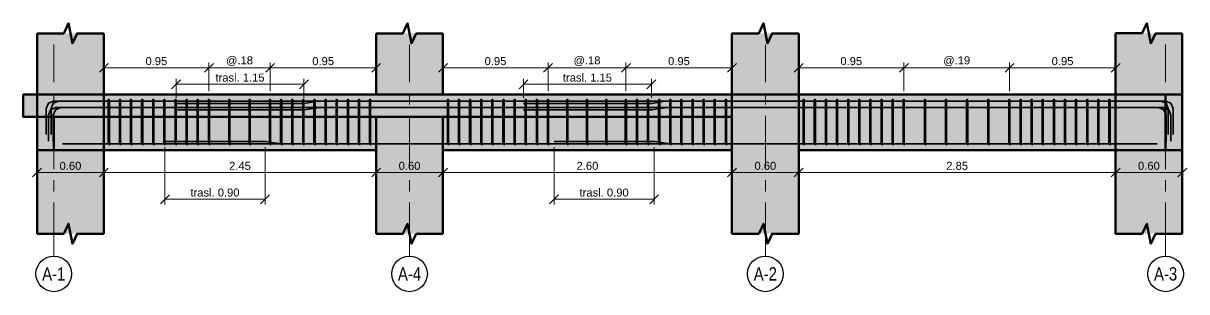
# Model space of a CAD drawing. Header units: metres. Extents: x 99 to 431, y 0 to 4.
# Drawn here: x 139.73 to 150.19, y 1.43 to 3.84 of the extents above; entities that cross this region are included whole.
import ezdxf
from ezdxf.enums import TextEntityAlignment as Align

# ---------------------------------------------------------------- set-up
doc = ezdxf.new("R2010")
doc.units = ezdxf.units.M
doc.linetypes.add('EJE40', pattern=[0.7, 0.48, -0.08, 0.06, -0.08])
for name, color, linetype, lineweight in [('E-ACERO', 1, 'Continuous', 35), ('E-CORTE', 7, 'Continuous', 50), ('E-CORTE-ACH', 254, 'Continuous', 0), ('E-COTA', 7, 'Continuous', 13), ('E-EJES', 1, 'Continuous', 18), ('E-EJES-ID', 7, 'Continuous', 25)]:
    doc.layers.add(name, color=color, linetype=linetype, lineweight=lineweight)
doc.styles.add('ARIAL', font='arial.ttf')
doc.dimstyles.new('COTA40', dxfattribs={"dimtxt": 0.072, "dimasz": 0.048, "dimexe": 0.048, "dimexo": 0.032, "dimgap": 0.024, "dimtad": 1, "dimzin": 0, "dimdsep": 46, "dimtxsty": 'ARIAL', "dimtsz": 0.04, "dimcen": 2.5, "dimclrd": 7, "dimclre": 7, "dimclrt": 7, "dimazin": 3, "dimtfac": 1, "dimtmove": 2, "dimatfit": 3, "dimlwd": 13, "dimlwe": 13})

msp = doc.modelspace()

# ---------------------------------------------------------------- hatches: boundary and pattern name
at = {"layer": 'E-CORTE-ACH'}
for points in [[(140.45, 3.2), (140.3, 3.2), (140, 3.2), (139.85, 3.2), (139.85, 3.75), (140.45, 3.75)], [(143.5, 3.2), (143.2, 3.2), (142.9, 3.2), (142.9, 3.75), (143.5, 3.75)], [(146.7, 3.2), (146.4, 3.2), (146.1, 3.2), (146.1, 3.75), (146.7, 3.75)], [(149.55, 3.75), (150.15, 3.75), (150.15, 3.2), (150, 3.2), (149.7, 3.2), (149.55, 3.2)], [(146.1, 3), (139.7258, 3), (139.7258, 3.0355), (139.7258, 3.2), (146.1, 3.2)], [(139.85, 3.2), (140, 3.2), (140.3, 3.2), (140.45, 3.2), (140.45, 1.95), (139.85, 1.95)], [(146.7, 3.2), (146.7, 3.2), (146.7, 3), (146.7, 2.7), (146.7, 1.95), (146.1, 1.95), (146.1, 2.7), (146.1, 3), (146.1, 3.2)], [(146.7, 2.7), (146.7, 3), (146.7, 3.2), (150, 3.2), (150, 3.2), (150, 3), (150, 2.7), (148.35, 2.7)], [(149.55, 3.2), (149.7, 3.2), (150, 3.2), (150.15, 3.2), (150.15, 2.4), (150.15, 1.95), (149.55, 1.95)], [(150.15, 3.2), (150.15, 3), (150.15, 2.7), (150, 2.7), (150, 3), (150, 3.2)], [(139.85, 2.9029), (139.85, 3), (139.9938, 3), (140, 3), (140, 2.85), (140, 2.7), (139.9938, 2.7), (139.85, 2.7)], [(140, 2.7), (140, 2.85), (140, 3), (141.45, 3), (142.9, 3), (142.9, 2.85), (142.9, 2.7), (141.45, 2.7)], [(143.2, 3), (143.5, 3), (143.5, 2.85), (143.5, 2.7), (143.5, 1.95), (142.9, 1.95), (142.9, 2.7), (142.9, 2.85), (142.9, 3)], [(143.5, 2.7), (143.5, 2.85), (143.5, 3), (144.8, 3), (146.1, 3), (146.1, 2.85), (146.1, 2.7), (144.8, 2.7)]]:
    msp.add_hatch(color=256, dxfattribs=at).paths.add_polyline_path(points)

# ---------------------------------------------------------------- linework, layer by layer
at = {"layer": 'E-ACERO'}
for points in [[(139.9321, 2.8409), (139.9321, 3.0743), (139.9516, 3.1214), (139.9988, 3.1409), (142.25, 3.1409)], [(139.9761, 2.8409), (139.9761, 3.0743), (139.9956, 3.1214), (140.0428, 3.1409), (142.25, 3.1409)], [(139.9761, 2.8409), (139.9761, 3.0743), (139.9956, 3.1214), (140.0428, 3.1409), (145.375, 3.1409)], [(140.5, 2.8393), (140.5, 3.1314), (140.4997, 3.1483), (140.4989, 3.1552), (140.4916, 3.1552), (140.4908, 3.1483), (140.4905, 3.1314), (140.4905, 2.8104)], [(140.6, 2.8393), (140.6, 3.1314), (140.5997, 3.1483), (140.5989, 3.1552), (140.5916, 3.1552), (140.5908, 3.1483), (140.5905, 3.1314), (140.5905, 2.8104)], [(140.7, 2.8393), (140.7, 3.1314), (140.6997, 3.1483), (140.6989, 3.1552), (140.6916, 3.1552), (140.6908, 3.1483), (140.6905, 3.1314), (140.6905, 2.8104)], [(140.8, 2.8393), (140.8, 3.1314), (140.7997, 3.1483), (140.7989, 3.1552), (140.7916, 3.1552), (140.7908, 3.1483), (140.7905, 3.1314), (140.7905, 2.8104)], [(140.9, 2.8393), (140.9, 3.1314), (140.8997, 3.1483), (140.8989, 3.1552), (140.8916, 3.1552), (140.8908, 3.1483), (140.8905, 3.1314), (140.8905, 2.8104)], [(141, 2.8393), (141, 3.1314), (140.9997, 3.1483), (140.9989, 3.1552), (140.9916, 3.1552), (140.9908, 3.1483), (140.9905, 3.1314), (140.9905, 2.8104)], [(141.1, 2.8393), (141.1, 3.1314), (141.0997, 3.1483), (141.0989, 3.1552), (141.0916, 3.1552), (141.0908, 3.1483), (141.0905, 3.1314), (141.0905, 2.8104)], [(141.1, 3.1199), (142.2445, 3.1199), (142.25, 3.1201), (142.2554, 3.1208), (142.3709, 3.14), (142.3763, 3.1407), (142.3818, 3.1409), (149.9572, 3.1409), (150.0044, 3.1214), (150.0239, 3.0743), (150.0239, 2.8409)], [(141.1, 3.1199), (142.2445, 3.1199), (142.25, 3.1201), (142.2554, 3.1208), (142.3709, 3.14), (142.3763, 3.1407), (142.3818, 3.1409), (150.0012, 3.1409), (150.0484, 3.1214), (150.0679, 3.0743), (150.0679, 2.8409)], [(141.2, 2.8393), (141.2, 3.1314), (141.1997, 3.1483), (141.1989, 3.1552), (141.1916, 3.1552), (141.1908, 3.1483), (141.1905, 3.1314), (141.1905, 2.8104)], [(141.3, 2.8393), (141.3, 3.1314), (141.2997, 3.1483), (141.2989, 3.1552), (141.2916, 3.1552), (141.2908, 3.1483), (141.2905, 3.1314), (141.2905, 2.8104)], [(141.4, 2.8393), (141.4, 3.1314), (141.3997, 3.1483), (141.3989, 3.1552), (141.3916, 3.1552), (141.3908, 3.1483), (141.3905, 3.1314), (141.3905, 2.8104)], [(141.5833, 2.8393), (141.5833, 3.1314), (141.583, 3.1483), (141.5823, 3.1552), (141.5749, 3.1552), (141.5741, 3.1483), (141.5738, 3.1314), (141.5738, 2.8104)], [(141.7667, 2.8393), (141.7667, 3.1314), (141.7664, 3.1483), (141.7656, 3.1552), (141.7582, 3.1552), (141.7575, 3.1483), (141.7571, 3.1314), (141.7571, 2.8104)], [(141.95, 2.8393), (141.95, 3.1314), (141.9497, 3.1483), (141.9489, 3.1552), (141.9416, 3.1552), (141.9408, 3.1483), (141.9405, 3.1314), (141.9405, 2.8104)], [(142.05, 2.8393), (142.05, 3.1314), (142.0497, 3.1483), (142.0489, 3.1552), (142.0416, 3.1552), (142.0408, 3.1483), (142.0405, 3.1314), (142.0405, 2.8104)], [(142.15, 2.8393), (142.15, 3.1314), (142.1497, 3.1483), (142.1489, 3.1552), (142.1416, 3.1552), (142.1408, 3.1483), (142.1405, 3.1314), (142.1405, 2.8104)], [(142.25, 2.8393), (142.25, 3.1314), (142.2497, 3.1483), (142.2489, 3.1552), (142.2416, 3.1552), (142.2408, 3.1483), (142.2405, 3.1314), (142.2405, 2.8104)], [(142.35, 2.8393), (142.35, 3.1314), (142.3497, 3.1483), (142.3489, 3.1552), (142.3416, 3.1552), (142.3408, 3.1483), (142.3405, 3.1314), (142.3405, 2.8104)], [(142.45, 2.8393), (142.45, 3.1314), (142.4497, 3.1483), (142.4489, 3.1552), (142.4416, 3.1552), (142.4408, 3.1483), (142.4405, 3.1314), (142.4405, 2.8104)], [(142.55, 2.8393), (142.55, 3.1314), (142.5497, 3.1483), (142.5489, 3.1552), (142.5416, 3.1552), (142.5408, 3.1483), (142.5405, 3.1314), (142.5405, 2.8104)], [(142.65, 2.8393), (142.65, 3.1314), (142.6497, 3.1483), (142.6489, 3.1552), (142.6416, 3.1552), (142.6408, 3.1483), (142.6405, 3.1314), (142.6405, 2.8104)], [(142.75, 2.8393), (142.75, 3.1314), (142.7497, 3.1483), (142.7489, 3.1552), (142.7416, 3.1552), (142.7408, 3.1483), (142.7405, 3.1314), (142.7405, 2.8104)], [(142.85, 2.8393), (142.85, 3.1314), (142.8497, 3.1483), (142.8489, 3.1552), (142.8416, 3.1552), (142.8408, 3.1483), (142.8405, 3.1314), (142.8405, 2.8104)], [(143.55, 2.8393), (143.55, 3.1314), (143.5497, 3.1483), (143.5489, 3.1552), (143.5416, 3.1552), (143.5408, 3.1483), (143.5405, 3.1314), (143.5405, 2.8104)], [(143.65, 2.8393), (143.65, 3.1314), (143.6497, 3.1483), (143.6489, 3.1552), (143.6416, 3.1552), (143.6408, 3.1483), (143.6405, 3.1314), (143.6405, 2.8104)], [(143.75, 2.8393), (143.75, 3.1314), (143.7497, 3.1483), (143.7489, 3.1552), (143.7416, 3.1552), (143.7408, 3.1483), (143.7405, 3.1314), (143.7405, 2.8104)], [(143.85, 2.8393), (143.85, 3.1314), (143.8497, 3.1483), (143.8489, 3.1552), (143.8416, 3.1552), (143.8408, 3.1483), (143.8405, 3.1314), (143.8405, 2.8104)], [(143.95, 2.8393), (143.95, 3.1314), (143.9497, 3.1483), (143.9489, 3.1552), (143.9416, 3.1552), (143.9408, 3.1483), (143.9405, 3.1314), (143.9405, 2.8104)], [(144.05, 2.8393), (144.05, 3.1314), (144.0497, 3.1483), (144.0489, 3.1552), (144.0416, 3.1552), (144.0408, 3.1483), (144.0405, 3.1314), (144.0405, 2.8104)], [(144.15, 2.8393), (144.15, 3.1314), (144.1497, 3.1483), (144.1489, 3.1552), (144.1416, 3.1552), (144.1408, 3.1483), (144.1405, 3.1314), (144.1405, 2.8104)], [(144.225, 3.1199), (145.3695, 3.1199), (145.375, 3.1201), (145.3804, 3.1208), (145.4959, 3.14), (145.5013, 3.1407), (145.5068, 3.1409), (149.9572, 3.1409), (150.0044, 3.1214), (150.0239, 3.0743), (150.0239, 2.8409)], [(144.25, 2.8393), (144.25, 3.1314), (144.2497, 3.1483), (144.2489, 3.1552), (144.2416, 3.1552), (144.2408, 3.1483), (144.2405, 3.1314), (144.2405, 2.8104)], [(144.35, 2.8393), (144.35, 3.1314), (144.3497, 3.1483), (144.3489, 3.1552), (144.3416, 3.1552), (144.3408, 3.1483), (144.3405, 3.1314), (144.3405, 2.8104)], [(144.45, 2.8393), (144.45, 3.1314), (144.4497, 3.1483), (144.4489, 3.1552), (144.4416, 3.1552), (144.4408, 3.1483), (144.4405, 3.1314), (144.4405, 2.8104)], [(144.625, 2.8393), (144.625, 3.1314), (144.6247, 3.1483), (144.6239, 3.1552), (144.6166, 3.1552), (144.6158, 3.1483), (144.6155, 3.1314), (144.6155, 2.8104)], [(144.8, 2.8393), (144.8, 3.1314), (144.7997, 3.1483), (144.7989, 3.1552), (144.7916, 3.1552), (144.7908, 3.1483), (144.7905, 3.1314), (144.7905, 2.8104)], [(144.975, 2.8393), (144.975, 3.1314), (144.9747, 3.1483), (144.9739, 3.1552), (144.9666, 3.1552), (144.9658, 3.1483), (144.9655, 3.1314), (144.9655, 2.8104)], [(145.15, 2.8393), (145.15, 3.1314), (145.1497, 3.1483), (145.1489, 3.1552), (145.1416, 3.1552), (145.1408, 3.1483), (145.1405, 3.1314), (145.1405, 2.8104)], [(145.25, 2.8393), (145.25, 3.1314), (145.2497, 3.1483), (145.2489, 3.1552), (145.2416, 3.1552), (145.2408, 3.1483), (145.2405, 3.1314), (145.2405, 2.8104)], [(145.35, 2.8393), (145.35, 3.1314), (145.3497, 3.1483), (145.3489, 3.1552), (145.3416, 3.1552), (145.3408, 3.1483), (145.3405, 3.1314), (145.3405, 2.8104)], [(145.45, 2.8393), (145.45, 3.1314), (145.4497, 3.1483), (145.4489, 3.1552), (145.4416, 3.1552), (145.4408, 3.1483), (145.4405, 3.1314), (145.4405, 2.8104)], [(145.55, 2.8393), (145.55, 3.1314), (145.5497, 3.1483), (145.5489, 3.1552), (145.5416, 3.1552), (145.5408, 3.1483), (145.5405, 3.1314), (145.5405, 2.8104)], [(145.65, 2.8393), (145.65, 3.1314), (145.6497, 3.1483), (145.6489, 3.1552), (145.6416, 3.1552), (145.6408, 3.1483), (145.6405, 3.1314), (145.6405, 2.8104)], [(145.75, 2.8393), (145.75, 3.1314), (145.7497, 3.1483), (145.7489, 3.1552), (145.7416, 3.1552), (145.7408, 3.1483), (145.7405, 3.1314), (145.7405, 2.8104)], [(145.85, 2.8393), (145.85, 3.1314), (145.8497, 3.1483), (145.8489, 3.1552), (145.8416, 3.1552), (145.8408, 3.1483), (145.8405, 3.1314), (145.8405, 2.8104)], [(145.95, 2.8393), (145.95, 3.1314), (145.9497, 3.1483), (145.9489, 3.1552), (145.9416, 3.1552), (145.9408, 3.1483), (145.9405, 3.1314), (145.9405, 2.8104)], [(146.05, 2.8393), (146.05, 3.1314), (146.0497, 3.1483), (146.0489, 3.1552), (146.0416, 3.1552), (146.0408, 3.1483), (146.0405, 3.1314), (146.0405, 2.8104)], [(146.75, 2.8393), (146.75, 3.1314), (146.7497, 3.1483), (146.7489, 3.1552), (146.7416, 3.1552), (146.7408, 3.1483), (146.7405, 3.1314), (146.7405, 2.8104)], [(146.85, 2.8393), (146.85, 3.1314), (146.8497, 3.1483), (146.8489, 3.1552), (146.8416, 3.1552), (146.8408, 3.1483), (146.8405, 3.1314), (146.8405, 2.8104)], [(146.95, 2.8393), (146.95, 3.1314), (146.9497, 3.1483), (146.9489, 3.1552), (146.9416, 3.1552), (146.9408, 3.1483), (146.9405, 3.1314), (146.9405, 2.8104)], [(147.05, 2.8393), (147.05, 3.1314), (147.0497, 3.1483), (147.0489, 3.1552), (147.0416, 3.1552), (147.0408, 3.1483), (147.0405, 3.1314), (147.0405, 2.8104)], [(147.15, 2.8393), (147.15, 3.1314), (147.1497, 3.1483), (147.1489, 3.1552), (147.1416, 3.1552), (147.1408, 3.1483), (147.1405, 3.1314), (147.1405, 2.8104)], [(147.25, 2.8393), (147.25, 3.1314), (147.2497, 3.1483), (147.2489, 3.1552), (147.2416, 3.1552), (147.2408, 3.1483), (147.2405, 3.1314), (147.2405, 2.8104)], [(147.35, 2.8393), (147.35, 3.1314), (147.3497, 3.1483), (147.3489, 3.1552), (147.3416, 3.1552), (147.3408, 3.1483), (147.3405, 3.1314), (147.3405, 2.8104)], [(147.45, 2.8393), (147.45, 3.1314), (147.4497, 3.1483), (147.4489, 3.1552), (147.4416, 3.1552), (147.4408, 3.1483), (147.4405, 3.1314), (147.4405, 2.8104)], [(147.55, 2.8393), (147.55, 3.1314), (147.5497, 3.1483), (147.5489, 3.1552), (147.5416, 3.1552), (147.5408, 3.1483), (147.5405, 3.1314), (147.5405, 2.8104)], [(147.65, 2.8393), (147.65, 3.1314), (147.6497, 3.1483), (147.6489, 3.1552), (147.6416, 3.1552), (147.6408, 3.1483), (147.6405, 3.1314), (147.6405, 2.8104)], [(147.84, 2.8393), (147.84, 3.1314), (147.8397, 3.1483), (147.8389, 3.1552), (147.8316, 3.1552), (147.8308, 3.1483), (147.8305, 3.1314), (147.8305, 2.8104)], [(148.03, 2.8393), (148.03, 3.1314), (148.0297, 3.1483), (148.0289, 3.1552), (148.0216, 3.1552), (148.0208, 3.1483), (148.0205, 3.1314), (148.0205, 2.8104)], [(148.22, 2.8393), (148.22, 3.1314), (148.2197, 3.1483), (148.2189, 3.1552), (148.2116, 3.1552), (148.2108, 3.1483), (148.2105, 3.1314), (148.2105, 2.8104)], [(148.41, 2.8393), (148.41, 3.1314), (148.4097, 3.1483), (148.4089, 3.1552), (148.4016, 3.1552), (148.4008, 3.1483), (148.4005, 3.1314), (148.4005, 2.8104)], [(148.6, 2.8393), (148.6, 3.1314), (148.5997, 3.1483), (148.5989, 3.1552), (148.5916, 3.1552), (148.5908, 3.1483), (148.5905, 3.1314), (148.5905, 2.8104)], [(148.7, 2.8393), (148.7, 3.1314), (148.6997, 3.1483), (148.6989, 3.1552), (148.6916, 3.1552), (148.6908, 3.1483), (148.6905, 3.1314), (148.6905, 2.8104)], [(148.8, 2.8393), (148.8, 3.1314), (148.7997, 3.1483), (148.7989, 3.1552), (148.7916, 3.1552), (148.7908, 3.1483), (148.7905, 3.1314), (148.7905, 2.8104)], [(148.9, 2.8393), (148.9, 3.1314), (148.8997, 3.1483), (148.8989, 3.1552), (148.8916, 3.1552), (148.8908, 3.1483), (148.8905, 3.1314), (148.8905, 2.8104)], [(149, 2.8393), (149, 3.1314), (148.9997, 3.1483), (148.9989, 3.1552), (148.9916, 3.1552), (148.9908, 3.1483), (148.9905, 3.1314), (148.9905, 2.8104)], [(149.1, 2.8393), (149.1, 3.1314), (149.0997, 3.1483), (149.0989, 3.1552), (149.0916, 3.1552), (149.0908, 3.1483), (149.0905, 3.1314), (149.0905, 2.8104)], [(149.2, 2.8393), (149.2, 3.1314), (149.1997, 3.1483), (149.1989, 3.1552), (149.1916, 3.1552), (149.1908, 3.1483), (149.1905, 3.1314), (149.1905, 2.8104)], [(149.3, 2.8393), (149.3, 3.1314), (149.2997, 3.1483), (149.2989, 3.1552), (149.2916, 3.1552), (149.2908, 3.1483), (149.2905, 3.1314), (149.2905, 2.8104)], [(149.4, 2.8393), (149.4, 3.1314), (149.3997, 3.1483), (149.3989, 3.1552), (149.3916, 3.1552), (149.3908, 3.1483), (149.3905, 3.1314), (149.3905, 2.8104)], [(149.5, 2.8393), (149.5, 3.1314), (149.4997, 3.1483), (149.4989, 3.1552), (149.4916, 3.1552), (149.4908, 3.1483), (149.4905, 3.1314), (149.4905, 2.8104)], [(139.9521, 2.783), (139.9521, 3.0163), (139.9716, 3.0634), (140.0188, 3.0829), (145.375, 3.0829)], [(139.9961, 2.783), (139.9961, 3.0163), (140.0156, 3.0634), (140.0628, 3.0829), (145.375, 3.0829)], [(139.9961, 2.783), (139.9961, 3.0163), (140.0156, 3.0634), (140.0628, 3.0829), (142.25, 3.0829)], [(141.1, 3.0619), (142.2445, 3.0619), (142.25, 3.0621), (142.2554, 3.0628), (142.3709, 3.082), (142.3763, 3.0827), (142.3818, 3.0829), (149.9372, 3.0829), (149.9844, 3.0634), (150.0039, 3.0163), (150.0039, 2.783)], [(144.225, 3.0619), (145.3695, 3.0619), (145.375, 3.0621), (145.3804, 3.0628), (145.4959, 3.082), (145.5013, 3.0827), (145.5068, 3.0829), (149.9372, 3.0829), (149.9844, 3.0634), (150.0039, 3.0163), (150.0039, 2.783)], [(144.225, 3.0619), (145.3695, 3.0619), (145.375, 3.0621), (145.3804, 3.0628), (145.4959, 3.082), (145.5013, 3.0827), (145.5068, 3.0829), (149.9812, 3.0829), (150.0284, 3.0634), (150.0479, 3.0163), (150.0479, 2.783)], [(140.5, 2.8393), (140.5, 2.7854)], [(140.6, 2.8393), (140.6, 2.7854)], [(140.7, 2.8393), (140.7, 2.7854)], [(140.8, 2.8393), (140.8, 2.7854)], [(140.9, 2.8393), (140.9, 2.7854)], [(141, 2.8393), (141, 2.7854)], [(141.1, 2.8393), (141.1, 2.7854)], [(141.2, 2.8393), (141.2, 2.7854)], [(141.3, 2.8393), (141.3, 2.7854)], [(141.4, 2.8393), (141.4, 2.7854)], [(141.5833, 2.8393), (141.5833, 2.7854)], [(141.7667, 2.8393), (141.7667, 2.7854)], [(141.95, 2.8393), (141.95, 2.7854)], [(142.05, 2.8393), (142.05, 2.7854)], [(142.15, 2.8393), (142.15, 2.7854)], [(142.25, 2.8393), (142.25, 2.7854)], [(142.35, 2.8393), (142.35, 2.7854)], [(142.45, 2.8393), (142.45, 2.7854)], [(142.55, 2.8393), (142.55, 2.7854)], [(142.65, 2.8393), (142.65, 2.7854)], [(142.75, 2.8393), (142.75, 2.7854)], [(142.85, 2.8393), (142.85, 2.7854)], [(143.55, 2.8393), (143.55, 2.7854)], [(143.65, 2.8393), (143.65, 2.7854)], [(143.75, 2.8393), (143.75, 2.7854)], [(143.85, 2.8393), (143.85, 2.7854)], [(143.95, 2.8393), (143.95, 2.7854)], [(144.05, 2.8393), (144.05, 2.7854)], [(144.15, 2.8393), (144.15, 2.7854)], [(144.25, 2.8393), (144.25, 2.7854)], [(144.35, 2.8393), (144.35, 2.7854)], [(144.45, 2.8393), (144.45, 2.7854)], [(144.625, 2.8393), (144.625, 2.7854)], [(144.8, 2.8393), (144.8, 2.7854)], [(144.975, 2.8393), (144.975, 2.7854)], [(145.15, 2.8393), (145.15, 2.7854)], [(145.25, 2.8393), (145.25, 2.7854)], [(145.35, 2.8393), (145.35, 2.7854)], [(145.45, 2.8393), (145.45, 2.7854)], [(145.55, 2.8393), (145.55, 2.7854)], [(145.65, 2.8393), (145.65, 2.7854)], [(145.75, 2.8393), (145.75, 2.7854)], [(145.85, 2.8393), (145.85, 2.7854)], [(145.95, 2.8393), (145.95, 2.7854)], [(146.05, 2.8393), (146.05, 2.7854)], [(146.75, 2.8393), (146.75, 2.7854)], [(146.85, 2.8393), (146.85, 2.7854)], [(146.95, 2.8393), (146.95, 2.7854)], [(147.05, 2.8393), (147.05, 2.7854)], [(147.15, 2.8393), (147.15, 2.7854)], [(147.25, 2.8393), (147.25, 2.7854)], [(147.35, 2.8393), (147.35, 2.7854)], [(147.45, 2.8393), (147.45, 2.7854)], [(147.55, 2.8393), (147.55, 2.7854)], [(147.65, 2.8393), (147.65, 2.7854)], [(147.84, 2.8393), (147.84, 2.7854)], [(148.03, 2.8393), (148.03, 2.7854)], [(148.22, 2.8393), (148.22, 2.7854)], [(148.41, 2.8393), (148.41, 2.7854)], [(148.6, 2.8393), (148.6, 2.7854)], [(148.7, 2.8393), (148.7, 2.7854)], [(148.8, 2.8393), (148.8, 2.7854)], [(148.9, 2.8393), (148.9, 2.7854)], [(149, 2.8393), (149, 2.7854)], [(149.1, 2.8393), (149.1, 2.7854)], [(149.2, 2.8393), (149.2, 2.7854)], [(149.3, 2.8393), (149.3, 2.7854)], [(149.4, 2.8393), (149.4, 2.7854)], [(149.5, 2.8393), (149.5, 2.7854)], [(140.0772, 2.759), (141.9, 2.759)], [(140.0772, 2.759), (145.4, 2.759)], [(140.0772, 2.759), (141.9, 2.759)], [(140.0772, 2.759), (145.4, 2.759)], [(140.4905, 2.8104), (140.4905, 2.7733)], [(140.4905, 2.7733), (140.4905, 2.7565)], [(140.4905, 2.7565), (140.4905, 2.7513)], [(140.5, 2.7854), (140.5, 2.7686)], [(140.5, 2.7686), (140.5, 2.7595)], [(140.5, 2.7595), (140.5, 2.7517)], [(140.5, 2.7517), (140.5, 2.7448)], [(140.5905, 2.8104), (140.5905, 2.7733)], [(140.5905, 2.7733), (140.5905, 2.7565)], [(140.5905, 2.7565), (140.5905, 2.7513)], [(140.6, 2.7854), (140.6, 2.7686)], [(140.6, 2.7686), (140.6, 2.7595)], [(140.6, 2.7595), (140.6, 2.7517)], [(140.6, 2.7517), (140.6, 2.7448)], [(140.6905, 2.8104), (140.6905, 2.7733)], [(140.6905, 2.7733), (140.6905, 2.7565)], [(140.6905, 2.7565), (140.6905, 2.7513)], [(140.7, 2.7854), (140.7, 2.7686)], [(140.7, 2.7686), (140.7, 2.7595)], [(140.7, 2.7595), (140.7, 2.7517)], [(140.7, 2.7517), (140.7, 2.7448)], [(140.7905, 2.8104), (140.7905, 2.7733)], [(140.7905, 2.7733), (140.7905, 2.7565)], [(140.7905, 2.7565), (140.7905, 2.7513)], [(140.8, 2.7854), (140.8, 2.7686)], [(140.8, 2.7686), (140.8, 2.7595)], [(140.8, 2.7595), (140.8, 2.7517)], [(140.8, 2.7517), (140.8, 2.7448)], [(140.8905, 2.8104), (140.8905, 2.7733)], [(140.8905, 2.7733), (140.8905, 2.7565)], [(140.8905, 2.7565), (140.8905, 2.7513)], [(140.9, 2.7854), (140.9, 2.7686)], [(140.9, 2.7686), (140.9, 2.7595)], [(140.9, 2.7595), (140.9, 2.7517)], [(140.9, 2.7517), (140.9, 2.7448)], [(140.9905, 2.8104), (140.9905, 2.7733)], [(140.9905, 2.7733), (140.9905, 2.7565)], [(140.9905, 2.7565), (140.9905, 2.7513)], [(141, 2.7854), (141, 2.7686)], [(141, 2.7801), (141.8945, 2.7801), (141.9, 2.7799), (141.9054, 2.7792), (142.0209, 2.76), (142.0263, 2.7593), (142.0318, 2.759), (149.9228, 2.759)], [(141, 2.7801), (141.8945, 2.7801), (141.9, 2.7799), (141.9054, 2.7792), (142.0209, 2.76), (142.0263, 2.7593), (142.0318, 2.759), (149.9228, 2.759)], [(141, 2.7686), (141, 2.7595)], [(141, 2.7595), (141, 2.7517)], [(141, 2.7517), (141, 2.7448)], [(141.0905, 2.8104), (141.0905, 2.7733)], [(141.0905, 2.7733), (141.0905, 2.7565)], [(141.0905, 2.7565), (141.0905, 2.7513)], [(141.1, 2.7854), (141.1, 2.7686)], [(141.1, 2.7686), (141.1, 2.7595)], [(141.1, 2.7595), (141.1, 2.7517)], [(141.1, 2.7517), (141.1, 2.7448)], [(141.1905, 2.8104), (141.1905, 2.7733)], [(141.1905, 2.7733), (141.1905, 2.7565)], [(141.1905, 2.7565), (141.1905, 2.7513)], [(141.2, 2.7854), (141.2, 2.7686)], [(141.2, 2.7686), (141.2, 2.7595)], [(141.2, 2.7595), (141.2, 2.7517)], [(141.2, 2.7517), (141.2, 2.7448)], [(141.2905, 2.8104), (141.2905, 2.7733)], [(141.2905, 2.7733), (141.2905, 2.7565)], [(141.2905, 2.7565), (141.2905, 2.7513)], [(141.3, 2.7854), (141.3, 2.7686)], [(141.3, 2.7686), (141.3, 2.7595)], [(141.3, 2.7595), (141.3, 2.7517)], [(141.3, 2.7517), (141.3, 2.7448)], [(141.3905, 2.8104), (141.3905, 2.7733)], [(141.3905, 2.7733), (141.3905, 2.7565)], [(141.3905, 2.7565), (141.3905, 2.7513)], [(141.4, 2.7854), (141.4, 2.7686)], [(141.4, 2.7686), (141.4, 2.7595)], [(141.4, 2.7595), (141.4, 2.7517)], [(141.4, 2.7517), (141.4, 2.7448)], [(141.5738, 2.8104), (141.5738, 2.7733)], [(141.5738, 2.7733), (141.5738, 2.7565)], [(141.5738, 2.7565), (141.5738, 2.7513)], [(141.5833, 2.7854), (141.5833, 2.7686)], [(141.5833, 2.7686), (141.5833, 2.7595)], [(141.5833, 2.7595), (141.5833, 2.7517)], [(141.5833, 2.7517), (141.5833, 2.7448)], [(141.7571, 2.8104), (141.7571, 2.7733)], [(141.7571, 2.7733), (141.7571, 2.7565)], [(141.7571, 2.7565), (141.7571, 2.7513)], [(141.7667, 2.7854), (141.7667, 2.7686)], [(141.7667, 2.7686), (141.7667, 2.7595)], [(141.7667, 2.7595), (141.7667, 2.7517)], [(141.7667, 2.7517), (141.7667, 2.7448)], [(141.9405, 2.8104), (141.9405, 2.7733)], [(141.9405, 2.7733), (141.9405, 2.7565)], [(141.9405, 2.7565), (141.9405, 2.7513)], [(141.95, 2.7854), (141.95, 2.7686)], [(141.95, 2.7686), (141.95, 2.7595)], [(141.95, 2.7595), (141.95, 2.7517)], [(141.95, 2.7517), (141.95, 2.7448)], [(142.0405, 2.8104), (142.0405, 2.7733)], [(142.0405, 2.7733), (142.0405, 2.7565)], [(142.0405, 2.7565), (142.0405, 2.7513)], [(142.05, 2.7854), (142.05, 2.7686)], [(142.05, 2.7686), (142.05, 2.7595)], [(142.05, 2.7595), (142.05, 2.7517)], [(142.05, 2.7517), (142.05, 2.7448)], [(142.1405, 2.8104), (142.1405, 2.7733)], [(142.1405, 2.7733), (142.1405, 2.7565)], [(142.1405, 2.7565), (142.1405, 2.7513)], [(142.15, 2.7854), (142.15, 2.7686)], [(142.15, 2.7686), (142.15, 2.7595)], [(142.15, 2.7595), (142.15, 2.7517)], [(142.15, 2.7517), (142.15, 2.7448)], [(142.2405, 2.8104), (142.2405, 2.7733)], [(142.2405, 2.7733), (142.2405, 2.7565)], [(142.2405, 2.7565), (142.2405, 2.7513)], [(142.25, 2.7854), (142.25, 2.7686)], [(142.25, 2.7686), (142.25, 2.7595)], [(142.25, 2.7595), (142.25, 2.7517)], [(142.25, 2.7517), (142.25, 2.7448)], [(142.3405, 2.8104), (142.3405, 2.7733)], [(142.3405, 2.7733), (142.3405, 2.7565)], [(142.3405, 2.7565), (142.3405, 2.7513)], [(142.35, 2.7854), (142.35, 2.7686)], [(142.35, 2.7686), (142.35, 2.7595)], [(142.35, 2.7595), (142.35, 2.7517)], [(142.35, 2.7517), (142.35, 2.7448)], [(142.4405, 2.8104), (142.4405, 2.7733)], [(142.4405, 2.7733), (142.4405, 2.7565)], [(142.4405, 2.7565), (142.4405, 2.7513)], [(142.45, 2.7854), (142.45, 2.7686)], [(142.45, 2.7686), (142.45, 2.7595)], [(142.45, 2.7595), (142.45, 2.7517)], [(142.45, 2.7517), (142.45, 2.7448)], [(142.5405, 2.8104), (142.5405, 2.7733)], [(142.5405, 2.7733), (142.5405, 2.7565)], [(142.5405, 2.7565), (142.5405, 2.7513)], [(142.55, 2.7854), (142.55, 2.7686)], [(142.55, 2.7686), (142.55, 2.7595)], [(142.55, 2.7595), (142.55, 2.7517)], [(142.55, 2.7517), (142.55, 2.7448)], [(142.6405, 2.8104), (142.6405, 2.7733)], [(142.6405, 2.7733), (142.6405, 2.7565)], [(142.6405, 2.7565), (142.6405, 2.7513)], [(142.65, 2.7854), (142.65, 2.7686)], [(142.65, 2.7686), (142.65, 2.7595)], [(142.65, 2.7595), (142.65, 2.7517)], [(142.65, 2.7517), (142.65, 2.7448)], [(142.7405, 2.8104), (142.7405, 2.7733)], [(142.7405, 2.7733), (142.7405, 2.7565)], [(142.7405, 2.7565), (142.7405, 2.7513)], [(142.75, 2.7854), (142.75, 2.7686)], [(142.75, 2.7686), (142.75, 2.7595)], [(142.75, 2.7595), (142.75, 2.7517)], [(142.75, 2.7517), (142.75, 2.7448)], [(142.8405, 2.8104), (142.8405, 2.7733)], [(142.8405, 2.7733), (142.8405, 2.7565)], [(142.8405, 2.7565), (142.8405, 2.7513)], [(142.85, 2.7854), (142.85, 2.7686)], [(142.85, 2.7686), (142.85, 2.7595)], [(142.85, 2.7595), (142.85, 2.7517)], [(142.85, 2.7517), (142.85, 2.7448)], [(143.5405, 2.8104), (143.5405, 2.7733)], [(143.5405, 2.7733), (143.5405, 2.7565)], [(143.5405, 2.7565), (143.5405, 2.7513)], [(143.55, 2.7854), (143.55, 2.7686)], [(143.55, 2.7686), (143.55, 2.7595)], [(143.55, 2.7595), (143.55, 2.7517)], [(143.55, 2.7517), (143.55, 2.7448)], [(143.6405, 2.8104), (143.6405, 2.7733)], [(143.6405, 2.7733), (143.6405, 2.7565)], [(143.6405, 2.7565), (143.6405, 2.7513)], [(143.65, 2.7854), (143.65, 2.7686)], [(143.65, 2.7686), (143.65, 2.7595)], [(143.65, 2.7595), (143.65, 2.7517)], [(143.65, 2.7517), (143.65, 2.7448)], [(143.7405, 2.8104), (143.7405, 2.7733)], [(143.7405, 2.7733), (143.7405, 2.7565)], [(143.7405, 2.7565), (143.7405, 2.7513)], [(143.75, 2.7854), (143.75, 2.7686)], [(143.75, 2.7686), (143.75, 2.7595)], [(143.75, 2.7595), (143.75, 2.7517)], [(143.75, 2.7517), (143.75, 2.7448)], [(143.8405, 2.8104), (143.8405, 2.7733)], [(143.8405, 2.7733), (143.8405, 2.7565)], [(143.8405, 2.7565), (143.8405, 2.7513)], [(143.85, 2.7854), (143.85, 2.7686)], [(143.85, 2.7686), (143.85, 2.7595)], [(143.85, 2.7595), (143.85, 2.7517)], [(143.85, 2.7517), (143.85, 2.7448)], [(143.9405, 2.8104), (143.9405, 2.7733)], [(143.9405, 2.7733), (143.9405, 2.7565)], [(143.9405, 2.7565), (143.9405, 2.7513)], [(143.95, 2.7854), (143.95, 2.7686)], [(143.95, 2.7686), (143.95, 2.7595)], [(143.95, 2.7595), (143.95, 2.7517)], [(143.95, 2.7517), (143.95, 2.7448)], [(144.0405, 2.8104), (144.0405, 2.7733)], [(144.0405, 2.7733), (144.0405, 2.7565)], [(144.0405, 2.7565), (144.0405, 2.7513)], [(144.05, 2.7854), (144.05, 2.7686)], [(144.05, 2.7686), (144.05, 2.7595)], [(144.05, 2.7595), (144.05, 2.7517)], [(144.05, 2.7517), (144.05, 2.7448)], [(144.1405, 2.8104), (144.1405, 2.7733)], [(144.1405, 2.7733), (144.1405, 2.7565)], [(144.1405, 2.7565), (144.1405, 2.7513)], [(144.15, 2.7854), (144.15, 2.7686)], [(144.15, 2.7686), (144.15, 2.7595)], [(144.15, 2.7595), (144.15, 2.7517)], [(144.15, 2.7517), (144.15, 2.7448)], [(144.2405, 2.8104), (144.2405, 2.7733)], [(144.2405, 2.7733), (144.2405, 2.7565)], [(144.2405, 2.7565), (144.2405, 2.7513)], [(144.25, 2.7854), (144.25, 2.7686)], [(144.25, 2.7686), (144.25, 2.7595)], [(144.25, 2.7595), (144.25, 2.7517)], [(144.25, 2.7517), (144.25, 2.7448)], [(144.3405, 2.8104), (144.3405, 2.7733)], [(144.3405, 2.7733), (144.3405, 2.7565)], [(144.3405, 2.7565), (144.3405, 2.7513)], [(144.35, 2.7854), (144.35, 2.7686)], [(144.35, 2.7686), (144.35, 2.7595)], [(144.35, 2.7595), (144.35, 2.7517)], [(144.35, 2.7517), (144.35, 2.7448)], [(144.4405, 2.8104), (144.4405, 2.7733)], [(144.4405, 2.7733), (144.4405, 2.7565)], [(144.4405, 2.7565), (144.4405, 2.7513)], [(144.45, 2.7854), (144.45, 2.7686)], [(144.45, 2.7686), (144.45, 2.7595)], [(144.45, 2.7595), (144.45, 2.7517)], [(144.45, 2.7517), (144.45, 2.7448)], [(144.5, 2.7801), (145.3945, 2.7801), (145.4, 2.7799), (145.4054, 2.7792), (145.5209, 2.76), (145.5263, 2.7593), (145.5318, 2.759), (149.9228, 2.759)], [(144.5, 2.7801), (145.3945, 2.7801), (145.4, 2.7799), (145.4054, 2.7792), (145.5209, 2.76), (145.5263, 2.7593), (145.5318, 2.759), (149.9228, 2.759)], [(144.6155, 2.8104), (144.6155, 2.7733)], [(144.6155, 2.7733), (144.6155, 2.7565)], [(144.6155, 2.7565), (144.6155, 2.7513)], [(144.625, 2.7854), (144.625, 2.7686)], [(144.625, 2.7686), (144.625, 2.7595)], [(144.625, 2.7595), (144.625, 2.7517)], [(144.625, 2.7517), (144.625, 2.7448)], [(144.7905, 2.8104), (144.7905, 2.7733)], [(144.7905, 2.7733), (144.7905, 2.7565)], [(144.7905, 2.7565), (144.7905, 2.7513)], [(144.8, 2.7854), (144.8, 2.7686)], [(144.8, 2.7686), (144.8, 2.7595)], [(144.8, 2.7595), (144.8, 2.7517)], [(144.8, 2.7517), (144.8, 2.7448)], [(144.9655, 2.8104), (144.9655, 2.7733)], [(144.9655, 2.7733), (144.9655, 2.7565)], [(144.9655, 2.7565), (144.9655, 2.7513)], [(144.975, 2.7854), (144.975, 2.7686)], [(144.975, 2.7686), (144.975, 2.7595)], [(144.975, 2.7595), (144.975, 2.7517)], [(144.975, 2.7517), (144.975, 2.7448)], [(145.1405, 2.8104), (145.1405, 2.7733)], [(145.1405, 2.7733), (145.1405, 2.7565)], [(145.1405, 2.7565), (145.1405, 2.7513)], [(145.15, 2.7854), (145.15, 2.7686)], [(145.15, 2.7686), (145.15, 2.7595)], [(145.15, 2.7595), (145.15, 2.7517)], [(145.15, 2.7517), (145.15, 2.7448)], [(145.2405, 2.8104), (145.2405, 2.7733)], [(145.2405, 2.7733), (145.2405, 2.7565)], [(145.2405, 2.7565), (145.2405, 2.7513)], [(145.25, 2.7854), (145.25, 2.7686)], [(145.25, 2.7686), (145.25, 2.7595)], [(145.25, 2.7595), (145.25, 2.7517)], [(145.25, 2.7517), (145.25, 2.7448)], [(145.3405, 2.8104), (145.3405, 2.7733)], [(145.3405, 2.7733), (145.3405, 2.7565)], [(145.3405, 2.7565), (145.3405, 2.7513)], [(145.35, 2.7854), (145.35, 2.7686)], [(145.35, 2.7686), (145.35, 2.7595)], [(145.35, 2.7595), (145.35, 2.7517)], [(145.35, 2.7517), (145.35, 2.7448)], [(145.4405, 2.8104), (145.4405, 2.7733)], [(145.4405, 2.7733), (145.4405, 2.7565)], [(145.4405, 2.7565), (145.4405, 2.7513)], [(145.45, 2.7854), (145.45, 2.7686)], [(145.45, 2.7686), (145.45, 2.7595)], [(145.45, 2.7595), (145.45, 2.7517)], [(145.45, 2.7517), (145.45, 2.7448)], [(145.5405, 2.8104), (145.5405, 2.7733)], [(145.5405, 2.7733), (145.5405, 2.7565)], [(145.5405, 2.7565), (145.5405, 2.7513)], [(145.55, 2.7854), (145.55, 2.7686)], [(145.55, 2.7686), (145.55, 2.7595)], [(145.55, 2.7595), (145.55, 2.7517)], [(145.55, 2.7517), (145.55, 2.7448)], [(145.6405, 2.8104), (145.6405, 2.7733)], [(145.6405, 2.7733), (145.6405, 2.7565)], [(145.6405, 2.7565), (145.6405, 2.7513)], [(145.65, 2.7854), (145.65, 2.7686)], [(145.65, 2.7686), (145.65, 2.7595)], [(145.65, 2.7595), (145.65, 2.7517)], [(145.65, 2.7517), (145.65, 2.7448)], [(145.7405, 2.8104), (145.7405, 2.7733)], [(145.7405, 2.7733), (145.7405, 2.7565)], [(145.7405, 2.7565), (145.7405, 2.7513)], [(145.75, 2.7854), (145.75, 2.7686)], [(145.75, 2.7686), (145.75, 2.7595)], [(145.75, 2.7595), (145.75, 2.7517)], [(145.75, 2.7517), (145.75, 2.7448)], [(145.8405, 2.8104), (145.8405, 2.7733)], [(145.8405, 2.7733), (145.8405, 2.7565)], [(145.8405, 2.7565), (145.8405, 2.7513)], [(145.85, 2.7854), (145.85, 2.7686)], [(145.85, 2.7686), (145.85, 2.7595)], [(145.85, 2.7595), (145.85, 2.7517)], [(145.85, 2.7517), (145.85, 2.7448)], [(145.9405, 2.8104), (145.9405, 2.7733)], [(145.9405, 2.7733), (145.9405, 2.7565)], [(145.9405, 2.7565), (145.9405, 2.7513)], [(145.95, 2.7854), (145.95, 2.7686)], [(145.95, 2.7686), (145.95, 2.7595)], [(145.95, 2.7595), (145.95, 2.7517)], [(145.95, 2.7517), (145.95, 2.7448)], [(146.0405, 2.8104), (146.0405, 2.7733)], [(146.0405, 2.7733), (146.0405, 2.7565)], [(146.0405, 2.7565), (146.0405, 2.7513)], [(146.05, 2.7854), (146.05, 2.7686)], [(146.05, 2.7686), (146.05, 2.7595)], [(146.05, 2.7595), (146.05, 2.7517)], [(146.05, 2.7517), (146.05, 2.7448)], [(146.7405, 2.8104), (146.7405, 2.7733)], [(146.7405, 2.7733), (146.7405, 2.7565)], [(146.7405, 2.7565), (146.7405, 2.7513)], [(146.75, 2.7854), (146.75, 2.7686)], [(146.75, 2.7686), (146.75, 2.7595)], [(146.75, 2.7595), (146.75, 2.7517)], [(146.75, 2.7517), (146.75, 2.7448)], [(146.8405, 2.8104), (146.8405, 2.7733)], [(146.8405, 2.7733), (146.8405, 2.7565)], [(146.8405, 2.7565), (146.8405, 2.7513)], [(146.85, 2.7854), (146.85, 2.7686)], [(146.85, 2.7686), (146.85, 2.7595)], [(146.85, 2.7595), (146.85, 2.7517)], [(146.85, 2.7517), (146.85, 2.7448)], [(146.9405, 2.8104), (146.9405, 2.7733)], [(146.9405, 2.7733), (146.9405, 2.7565)], [(146.9405, 2.7565), (146.9405, 2.7513)], [(146.95, 2.7854), (146.95, 2.7686)], [(146.95, 2.7686), (146.95, 2.7595)], [(146.95, 2.7595), (146.95, 2.7517)], [(146.95, 2.7517), (146.95, 2.7448)], [(147.0405, 2.8104), (147.0405, 2.7733)], [(147.0405, 2.7733), (147.0405, 2.7565)], [(147.0405, 2.7565), (147.0405, 2.7513)], [(147.05, 2.7854), (147.05, 2.7686)], [(147.05, 2.7686), (147.05, 2.7595)], [(147.05, 2.7595), (147.05, 2.7517)], [(147.05, 2.7517), (147.05, 2.7448)], [(147.1405, 2.8104), (147.1405, 2.7733)], [(147.1405, 2.7733), (147.1405, 2.7565)], [(147.1405, 2.7565), (147.1405, 2.7513)], [(147.15, 2.7854), (147.15, 2.7686)], [(147.15, 2.7686), (147.15, 2.7595)], [(147.15, 2.7595), (147.15, 2.7517)], [(147.15, 2.7517), (147.15, 2.7448)], [(147.2405, 2.8104), (147.2405, 2.7733)], [(147.2405, 2.7733), (147.2405, 2.7565)], [(147.2405, 2.7565), (147.2405, 2.7513)], [(147.25, 2.7854), (147.25, 2.7686)], [(147.25, 2.7686), (147.25, 2.7595)], [(147.25, 2.7595), (147.25, 2.7517)], [(147.25, 2.7517), (147.25, 2.7448)], [(147.3405, 2.8104), (147.3405, 2.7733)], [(147.3405, 2.7733), (147.3405, 2.7565)], [(147.3405, 2.7565), (147.3405, 2.7513)], [(147.35, 2.7854), (147.35, 2.7686)], [(147.35, 2.7686), (147.35, 2.7595)], [(147.35, 2.7595), (147.35, 2.7517)], [(147.35, 2.7517), (147.35, 2.7448)], [(147.4405, 2.8104), (147.4405, 2.7733)], [(147.4405, 2.7733), (147.4405, 2.7565)], [(147.4405, 2.7565), (147.4405, 2.7513)], [(147.45, 2.7854), (147.45, 2.7686)], [(147.45, 2.7686), (147.45, 2.7595)], [(147.45, 2.7595), (147.45, 2.7517)], [(147.45, 2.7517), (147.45, 2.7448)], [(147.5405, 2.8104), (147.5405, 2.7733)], [(147.5405, 2.7733), (147.5405, 2.7565)], [(147.5405, 2.7565), (147.5405, 2.7513)], [(147.55, 2.7854), (147.55, 2.7686)], [(147.55, 2.7686), (147.55, 2.7595)], [(147.55, 2.7595), (147.55, 2.7517)], [(147.55, 2.7517), (147.55, 2.7448)], [(147.6405, 2.8104), (147.6405, 2.7733)], [(147.6405, 2.7733), (147.6405, 2.7565)], [(147.6405, 2.7565), (147.6405, 2.7513)], [(147.65, 2.7854), (147.65, 2.7686)], [(147.65, 2.7686), (147.65, 2.7595)], [(147.65, 2.7595), (147.65, 2.7517)], [(147.65, 2.7517), (147.65, 2.7448)], [(147.8305, 2.8104), (147.8305, 2.7733)], [(147.8305, 2.7733), (147.8305, 2.7565)], [(147.8305, 2.7565), (147.8305, 2.7513)], [(147.84, 2.7854), (147.84, 2.7686)], [(147.84, 2.7686), (147.84, 2.7595)], [(147.84, 2.7595), (147.84, 2.7517)], [(147.84, 2.7517), (147.84, 2.7448)], [(148.0205, 2.8104), (148.0205, 2.7733)], [(148.0205, 2.7733), (148.0205, 2.7565)], [(148.0205, 2.7565), (148.0205, 2.7513)], [(148.03, 2.7854), (148.03, 2.7686)], [(148.03, 2.7686), (148.03, 2.7595)], [(148.03, 2.7595), (148.03, 2.7517)], [(148.03, 2.7517), (148.03, 2.7448)], [(148.2105, 2.8104), (148.2105, 2.7733)], [(148.2105, 2.7733), (148.2105, 2.7565)], [(148.2105, 2.7565), (148.2105, 2.7513)], [(148.22, 2.7854), (148.22, 2.7686)], [(148.22, 2.7686), (148.22, 2.7595)], [(148.22, 2.7595), (148.22, 2.7517)], [(148.22, 2.7517), (148.22, 2.7448)], [(148.4005, 2.8104), (148.4005, 2.7733)], [(148.4005, 2.7733), (148.4005, 2.7565)], [(148.4005, 2.7565), (148.4005, 2.7513)], [(148.41, 2.7854), (148.41, 2.7686)], [(148.41, 2.7686), (148.41, 2.7595)], [(148.41, 2.7595), (148.41, 2.7517)], [(148.41, 2.7517), (148.41, 2.7448)], [(148.5905, 2.8104), (148.5905, 2.7733)], [(148.5905, 2.7733), (148.5905, 2.7565)], [(148.5905, 2.7565), (148.5905, 2.7513)], [(148.6, 2.7854), (148.6, 2.7686)], [(148.6, 2.7686), (148.6, 2.7595)], [(148.6, 2.7595), (148.6, 2.7517)], [(148.6, 2.7517), (148.6, 2.7448)], [(148.6905, 2.8104), (148.6905, 2.7733)], [(148.6905, 2.7733), (148.6905, 2.7565)], [(148.6905, 2.7565), (148.6905, 2.7513)], [(148.7, 2.7854), (148.7, 2.7686)], [(148.7, 2.7686), (148.7, 2.7595)], [(148.7, 2.7595), (148.7, 2.7517)], [(148.7, 2.7517), (148.7, 2.7448)], [(148.7905, 2.8104), (148.7905, 2.7733)], [(148.7905, 2.7733), (148.7905, 2.7565)], [(148.7905, 2.7565), (148.7905, 2.7513)], [(148.8, 2.7854), (148.8, 2.7686)], [(148.8, 2.7686), (148.8, 2.7595)], [(148.8, 2.7595), (148.8, 2.7517)], [(148.8, 2.7517), (148.8, 2.7448)], [(148.8905, 2.8104), (148.8905, 2.7733)], [(148.8905, 2.7733), (148.8905, 2.7565)], [(148.8905, 2.7565), (148.8905, 2.7513)], [(148.9, 2.7854), (148.9, 2.7686)], [(148.9, 2.7686), (148.9, 2.7595)], [(148.9, 2.7595), (148.9, 2.7517)], [(148.9, 2.7517), (148.9, 2.7448)], [(148.9905, 2.8104), (148.9905, 2.7733)], [(148.9905, 2.7733), (148.9905, 2.7565)], [(148.9905, 2.7565), (148.9905, 2.7513)], [(149, 2.7854), (149, 2.7686)], [(149, 2.7686), (149, 2.7595)], [(149, 2.7595), (149, 2.7517)], [(149, 2.7517), (149, 2.7448)], [(149.0905, 2.8104), (149.0905, 2.7733)], [(149.0905, 2.7733), (149.0905, 2.7565)], [(149.0905, 2.7565), (149.0905, 2.7513)], [(149.1, 2.7854), (149.1, 2.7686)], [(149.1, 2.7686), (149.1, 2.7595)], [(149.1, 2.7595), (149.1, 2.7517)], [(149.1, 2.7517), (149.1, 2.7448)], [(149.1905, 2.8104), (149.1905, 2.7733)], [(149.1905, 2.7733), (149.1905, 2.7565)], [(149.1905, 2.7565), (149.1905, 2.7513)], [(149.2, 2.7854), (149.2, 2.7686)], [(149.2, 2.7686), (149.2, 2.7595)], [(149.2, 2.7595), (149.2, 2.7517)], [(149.2, 2.7517), (149.2, 2.7448)], [(149.2905, 2.8104), (149.2905, 2.7733)], [(149.2905, 2.7733), (149.2905, 2.7565)], [(149.2905, 2.7565), (149.2905, 2.7513)], [(149.3, 2.7854), (149.3, 2.7686)], [(149.3, 2.7686), (149.3, 2.7595)], [(149.3, 2.7595), (149.3, 2.7517)], [(149.3, 2.7517), (149.3, 2.7448)], [(149.3905, 2.8104), (149.3905, 2.7733)], [(149.3905, 2.7733), (149.3905, 2.7565)], [(149.3905, 2.7565), (149.3905, 2.7513)], [(149.4, 2.7854), (149.4, 2.7686)], [(149.4, 2.7686), (149.4, 2.7595)], [(149.4, 2.7595), (149.4, 2.7517)], [(149.4, 2.7517), (149.4, 2.7448)], [(149.4905, 2.8104), (149.4905, 2.7733)], [(149.4905, 2.7733), (149.4905, 2.7565)], [(149.4905, 2.7565), (149.4905, 2.7513)], [(149.5, 2.7854), (149.5, 2.7686)], [(149.5, 2.7686), (149.5, 2.7595)], [(149.5, 2.7595), (149.5, 2.7517)], [(149.5, 2.7517), (149.5, 2.7448)]]:
    msp.add_lwpolyline(points, dxfattribs=at)
at = {"layer": 'E-CORTE'}
for points in [[(139.85, 3.7499), (140.09, 3.7499), (140.132, 3.8399), (140.168, 3.6599), (140.21, 3.7499), (140.45, 3.7499)], [(142.9, 3.7499), (143.14, 3.7499), (143.182, 3.8399), (143.218, 3.6599), (143.26, 3.7499), (143.5, 3.7499)], [(146.1, 3.7499), (146.34, 3.7499), (146.382, 3.8399), (146.418, 3.6599), (146.46, 3.7499), (146.7, 3.7499)], [(149.55, 3.75), (149.79, 3.75), (149.832, 3.84), (149.868, 3.6599), (149.91, 3.7499), (150.15, 3.7499)], [(140.45, 3.2), (140.3, 3.2), (140, 3.2), (139.85, 3.2), (139.85, 3.7499)], [(140.45, 3.7499), (140.45, 3.2)], [(143.5, 3.2), (143.2, 3.2), (142.9, 3.2), (142.9, 3.7499)], [(143.5, 3.7499), (143.5, 3.2)], [(146.7, 3.2), (146.4, 3.2), (146.1, 3.2), (146.1, 3.7499)], [(146.7, 3.7499), (146.7, 3.2)], [(150.15, 3.7499), (150.15, 3.2), (150, 3.2), (149.7, 3.2), (149.55, 3.2), (149.55, 3.7499)], [(146.1, 3), (139.7258, 3), (139.7258, 3.0355), (139.7258, 3.2), (146.1, 3.2), (146.1, 3)], [(139.85, 3.2), (140, 3.2), (140.3, 3.2), (140.45, 3.2), (140.45, 1.9501)], [(139.85, 1.9501), (139.85, 3.2)], [(146.1, 1.9501), (146.1, 2.7), (146.1, 3), (146.1, 3.2), (146.7, 3.2)], [(146.7, 3.2), (146.7, 3.2), (146.7, 3), (146.7, 2.7), (146.7, 1.9501)], [(146.7, 2.7), (146.7, 3), (146.7, 3.2), (150, 3.2), (150, 3.2), (150, 3), (150, 2.7), (148.35, 2.7), (146.7, 2.7)], [(149.55, 3.2), (149.7, 3.2), (150, 3.2), (150.15, 3.2), (150.15, 2.4), (150.15, 1.9501)], [(149.55, 1.9501), (149.55, 3.2)], [(150.15, 3.2), (150.15, 3), (150.15, 2.7), (150, 2.7), (150, 3), (150, 3.2), (150.15, 3.2)], [(139.85, 2.9029), (139.85, 3), (139.9938, 3), (140, 3), (140, 2.85), (140, 2.7), (139.9938, 2.7), (139.85, 2.7), (139.85, 2.9029)], [(140, 2.7), (140, 2.85), (140, 3), (141.45, 3), (142.9, 3), (142.9, 2.85), (142.9, 2.7), (141.45, 2.7), (140, 2.7)], [(142.9, 1.9501), (142.9, 2.7), (142.9, 2.85), (142.9, 3), (143.2, 3)], [(143.2, 3), (143.5, 3), (143.5, 2.85), (143.5, 2.7), (143.5, 1.9501)], [(143.5, 2.7), (143.5, 2.85), (143.5, 3), (144.8, 3), (146.1, 3), (146.1, 2.85), (146.1, 2.7), (144.8, 2.7), (143.5, 2.7)], [(140.45, 1.9501), (140.21, 1.9501), (140.168, 1.8601), (140.132, 2.0401), (140.09, 1.9501), (139.85, 1.9501)], [(143.5, 1.9501), (143.26, 1.9501), (143.218, 1.8601), (143.182, 2.0401), (143.14, 1.9501), (142.9, 1.9501)], [(146.7, 1.9501), (146.46, 1.9501), (146.418, 1.8601), (146.382, 2.0401), (146.34, 1.9501), (146.1, 1.9501)], [(150.15, 1.9501), (149.91, 1.9501), (149.868, 1.8601), (149.832, 2.0401), (149.79, 1.9501), (149.55, 1.9501)]]:
    msp.add_lwpolyline(points, dxfattribs=at)
at = {"layer": 'E-EJES', "linetype": 'EJE40'}
for p, q in [((140, 1.75), (140, 3.65)), ((143.2, 1.75), (143.2, 3.65)), ((146.4, 1.75), (146.4, 3.65)), ((150, 1.75), (150, 3.65))]:
    msp.add_line(p, q, dxfattribs=at)
at = {"layer": 'E-EJES-ID'}
for centre in [(140, 1.59), (143.2, 1.59), (146.4, 1.59), (150, 1.59)]:
    msp.add_circle(centre, 0.16, dxfattribs=at)

# ---------------------------------------------------------------- texts
at = {"layer": 'E-EJES-ID', "style": 'ARIAL', "width": 0.8}
for s, p in [('A-1', (140, 1.59)), ('A-4', (143.2, 1.59)), ('A-2', (146.4, 1.59)), ('A-3', (150, 1.59))]:
    msp.add_text(s, height=0.12, dxfattribs=at).set_placement(p, align=Align.MIDDLE_CENTER)

# ---------------------------------------------------------------- dimensions: what is measured, and where the dimension line sits
at = {"layer": 'E-COTA'}
for base, p1, p2, text in [((140.45, 3.44), (140.45, 3.2), (141.3961, 3.2), '0.95'), ((141.1, 3.292), (141.1, 3.14), (142.25, 3.14), 'trasl. 1.15'), ((141.3961, 3.44), (141.3961, 3.2), (141.9461, 3.2), '@.18'), ((141.9461, 3.44), (141.9461, 3.2), (142.9, 3.2), '0.95'), ((143.5, 3.44), (143.5, 3.2), (144.4461, 3.2), '0.95'), ((144.225, 3.292), (144.225, 3.14), (145.375, 3.14), 'trasl. 1.15'), ((144.4461, 3.44), (144.4461, 3.2), (145.1461, 3.2), '@.18'), ((145.1461, 3.44), (145.1461, 3.2), (146.1, 3.2), '0.95'), ((146.7, 3.44), (146.7, 3.2), (147.6461, 3.2), '0.95'), ((147.6461, 3.44), (147.6461, 3.2), (148.5961, 3.2), '@.19'), ((148.5961, 3.44), (148.5961, 3.2), (149.55, 3.2), '0.95'), ((141, 2.26), (141, 2.76), (141.9, 2.76), 'trasl. 0.90'), ((144.5, 2.26), (144.5, 2.76), (145.4, 2.76), 'trasl. 0.90')]:
    msp.add_linear_dim(base=base, p1=p1, p2=p2, text=text, dimstyle='COTA40', override={"dimdec": 2}, dxfattribs=at).render()
for base, p1, p2 in [((139.85, 2.5), (139.85, 2.7), (140.45, 2.7)), ((140.45, 2.5), (140.45, 2.7), (142.9, 2.7)), ((142.9, 2.5), (142.9, 2.7), (143.5, 2.7)), ((143.5, 2.5), (143.5, 2.7), (146.1, 2.7)), ((146.1, 2.5), (146.1, 2.7), (146.7, 2.7)), ((146.7, 2.5), (146.7, 2.7), (149.55, 2.7)), ((149.55, 2.5), (149.55, 2.7), (150.15, 2.7))]:
    msp.add_linear_dim(base=base, p1=p1, p2=p2, dimstyle='COTA40', override={"dimdec": 2}, dxfattribs=at).render()

doc.saveas('drawing.dxf')
